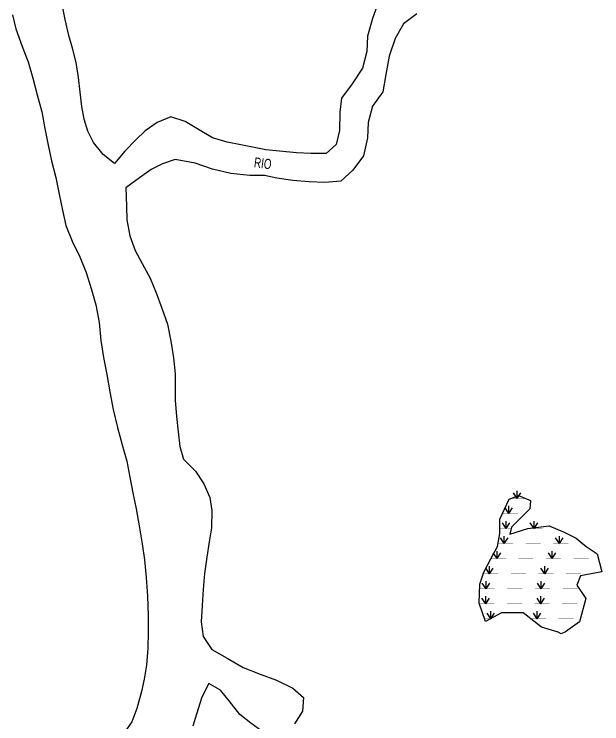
# Model space of a CAD drawing. Extents: x 205807 to 207855, y 4874692 to 4876446.
# Drawn here: x 206613.5 to 206847.9, y 4874994.3 to 4875277.3 of the extents above; entities that cross this region are included whole.
import ezdxf

# ---------------------------------------------------------------- set-up
doc = ezdxf.new("R2010")
doc.units = 0
doc.header["$LTSCALE"] = 1.5
doc.header["$MEASUREMENT"] = 0
doc.linetypes.add('TRACO_00', pattern=[10, -10])
for name, color, linetype in [('HD-ALAGADO-BREJO', 170, 'CONTINUOUS'), ('HD-CURSO-PERENE', 170, 'CONTINUOUS'), ('HD-TXT-PERENE', 170, 'CONTINUOUS')]:
    doc.layers.add(name, color=color, linetype=linetype)
doc.styles.add('ARIAL', font='ARIAL.SHX')

# ---------------------------------------------------------------- blocks, each defined once
blk = doc.blocks.new('*X1')
at = {"layer": 'HD-ALAGADO-BREJO'}
for points in [[(206814.06624, 4875084.159842), (206812.565825, 4875086.409565)], [(206814.06624, 4875084.159842), (206814.065687, 4875087.159842)], [(206814.06624, 4875084.159842), (206815.565825, 4875086.410119)], [(206810.78652, 4875078.159688), (206809.286184, 4875080.409464)], [(206810.78652, 4875078.159688), (206810.786072, 4875081.159688)], [(206810.78652, 4875078.159688), (206812.286184, 4875080.409912)], [(206809.686517, 4875072.159797), (206808.186044, 4875074.409481)], [(206809.686517, 4875072.159797), (206809.685886, 4875075.159797)], [(206809.686517, 4875072.159797), (206811.186044, 4875074.410113)], [(206820.814974, 4875072.159719), (206819.314671, 4875074.409517)], [(206820.814974, 4875072.159719), (206820.81457, 4875075.159719)], [(206820.814974, 4875072.159719), (206822.314671, 4875074.409921)], [(206808.945988, 4875066.159425), (206807.445813, 4875068.409308)], [(206808.945988, 4875066.159425), (206808.945755, 4875069.159425)], [(206808.945988, 4875066.159425), (206810.445813, 4875068.409541)], [(206830.945988, 4875066.161132), (206829.445813, 4875068.411015)], [(206830.945988, 4875066.161132), (206830.945755, 4875069.161132)], [(206830.945988, 4875066.161132), (206832.445813, 4875068.411248)], [(206806.073535, 4875060.159341), (206804.57338, 4875062.409238)], [(206806.073535, 4875060.159341), (206806.073328, 4875063.159341)], [(206806.073535, 4875060.159341), (206807.57338, 4875062.409445)], [(206828.073535, 4875060.160859), (206826.57338, 4875062.410756)], [(206828.073535, 4875060.160859), (206828.073328, 4875063.160859)], [(206828.073535, 4875060.160859), (206829.57338, 4875062.410963)], [(206803.067063, 4875054.159277), (206801.566908, 4875056.409174)], [(206803.067063, 4875054.159277), (206803.066857, 4875057.159277)], [(206803.067063, 4875054.159277), (206804.566908, 4875056.40938)], [(206825.067063, 4875054.160788), (206823.566908, 4875056.410685)], [(206825.067063, 4875054.160788), (206825.066857, 4875057.160788)], [(206825.067063, 4875054.160788), (206826.566908, 4875056.410891)], [(206801.674525, 4875048.159238), (206801.67431, 4875051.159238)], [(206823.674525, 4875048.160815), (206823.67431, 4875051.160815)], [(206801.674525, 4875048.159238), (206800.174364, 4875050.409131)], [(206801.674525, 4875048.159238), (206803.174364, 4875050.409346)], [(206823.674525, 4875048.160815), (206822.174364, 4875050.410707)], [(206823.674525, 4875048.160815), (206825.174364, 4875050.410922)], [(206801.53079, 4875042.159199), (206801.53058, 4875045.159199)], [(206823.53079, 4875042.160735), (206823.53058, 4875045.160735)], [(206801.53079, 4875042.159199), (206800.030633, 4875044.409094)], [(206801.53079, 4875042.159199), (206803.030633, 4875044.409304)], [(206823.53079, 4875042.160735), (206822.030633, 4875044.410631)], [(206823.53079, 4875042.160735), (206825.030633, 4875044.41084)], [(206803.608739, 4875036.159739), (206802.108085, 4875038.409303)], [(206803.608739, 4875036.159739), (206803.607867, 4875039.159739)], [(206803.608739, 4875036.159739), (206805.108085, 4875038.410175)], [(206822.08756, 4875036.15945), (206820.587332, 4875038.409298)], [(206822.08756, 4875036.15945), (206822.087256, 4875039.15945)], [(206822.08756, 4875036.15945), (206823.587332, 4875038.409602)]]:
    blk.add_lwpolyline(points, dxfattribs=at)
at = {"layer": 'HD-ALAGADO-BREJO', "const_width": 0.13}
for points in [[(206811.56624, 4875084.159381), (206812.56624, 4875084.159565)], [(206812.56624, 4875084.159565), (206816.56624, 4875084.160303)], [(206816.56624, 4875084.160303), (206817.462327, 4875084.15944)], [(206808.28652, 4875078.159315), (206809.28652, 4875078.159464)], [(206809.28652, 4875078.159464), (206814.28652, 4875078.16021)], [(206807.186517, 4875072.159271), (206808.186517, 4875072.159481)], [(206808.186517, 4875072.159481), (206811.186517, 4875072.160113)], [(206811.186517, 4875072.160113), (206811.710594, 4875072.159316)], [(206818.314974, 4875072.159382), (206819.314974, 4875072.159517)], [(206819.314974, 4875072.159517), (206824.314974, 4875072.16019)], [(206829.314974, 4875072.160863), (206829.414505, 4875072.159493)], [(206806.445988, 4875066.159231), (206807.445988, 4875066.159308)], [(206807.445988, 4875066.159308), (206812.445988, 4875066.159696)], [(206817.445988, 4875066.160084), (206823.445988, 4875066.16055)], [(206828.445988, 4875066.160938), (206829.445988, 4875066.161015)], [(206829.445988, 4875066.161015), (206834.445988, 4875066.161403)], [(206839.445988, 4875066.161791), (206840.219424, 4875066.159568)], [(206803.573535, 4875060.159169), (206804.573535, 4875060.159238)], [(206804.573535, 4875060.159238), (206809.573535, 4875060.159583)], [(206814.573535, 4875060.159928), (206820.573535, 4875060.160342)], [(206825.573535, 4875060.160687), (206826.573535, 4875060.160756)], [(206826.573535, 4875060.160756), (206831.573535, 4875060.161101)], [(206836.573535, 4875060.161446), (206842.573535, 4875060.16186)], [(206800.567063, 4875054.159106), (206801.567063, 4875054.159174)], [(206801.567063, 4875054.159174), (206806.567063, 4875054.159518)], [(206811.567063, 4875054.159861), (206817.567063, 4875054.160273)], [(206822.567063, 4875054.160616), (206823.567063, 4875054.160685)], [(206823.567063, 4875054.160685), (206828.567063, 4875054.161028)], [(206833.567063, 4875054.161371), (206839.567063, 4875054.161783)], [(206799.174525, 4875048.159059), (206800.174525, 4875048.159131)], [(206800.174525, 4875048.159131), (206805.174525, 4875048.159489)], [(206810.174525, 4875048.159847), (206816.174525, 4875048.160277)], [(206821.174525, 4875048.160636), (206822.174525, 4875048.160707)], [(206822.174525, 4875048.160707), (206827.174525, 4875048.161066)], [(206832.174525, 4875048.161424), (206838.174525, 4875048.161854)], [(206799.03079, 4875042.159024), (206800.03079, 4875042.159094)], [(206800.03079, 4875042.159094), (206805.03079, 4875042.159443)], [(206810.03079, 4875042.159793), (206816.03079, 4875042.160212)], [(206821.03079, 4875042.160561), (206822.03079, 4875042.160631)], [(206822.03079, 4875042.160631), (206827.03079, 4875042.16098)], [(206832.03079, 4875042.161329), (206838.03079, 4875042.161748)], [(206801.108739, 4875036.159012), (206802.108739, 4875036.159303)], [(206802.108739, 4875036.159303), (206803.108739, 4875036.159593)], [(206803.108739, 4875036.159593), (206803.479706, 4875036.159036)], [(206819.58756, 4875036.159197), (206820.58756, 4875036.159298)], [(206820.58756, 4875036.159298), (206825.58756, 4875036.159805)], [(206830.58756, 4875036.160312), (206836.58756, 4875036.16092)]]:
    blk.add_lwpolyline(points, dxfattribs=at)

msp = doc.modelspace()

# ---------------------------------------------------------------- linework, layer by layer
at = {"layer": 'HD-ALAGADO-BREJO', "linetype": 'TRACO_00'}
msp.add_polyline3d([(206830.443664, 4875030.860309, 2.897361), (206823.766177, 4875032.867083, 2.872337), (206816.491973, 4875038.598049, 2.872337), (206807.836063, 4875038.482913, 2.872337), (206801.478453, 4875035.091477, 2.872337), (206798.958959, 4875042.366434, 2.872337), (206799.24166, 4875049.963084, 2.872337), (206800.772477, 4875054.809415, 2.872337), (206803.529534, 4875060.079187, 2.872337), (206806.236211, 4875064.999155, 2.872337), (206807.166924, 4875070.146047, 2.872337), (206807.22262, 4875075.868702, 2.822289), (206810.958073, 4875083.911258, 2.822289), (206814.56194, 4875085.381583, 2.822289), (206819.438174, 4875083.326872, 2.822289), (206819.209685, 4875079.953476, 2.822289), (206815.52879, 4875076.484035, 2.822289), (206811.822532, 4875072.664762, 2.822289), (206811.219435, 4875069.941532, 2.822289), (206818.301368, 4875072.157615, 2.922385), (206826.883217, 4875073.272436, 2.997456), (206832.809609, 4875070.666753, 2.997456), (206837.610446, 4875068.262266, 2.997456), (206841.58494, 4875065.059035, 2.997456), (206845.984916, 4875062.055242, 2.997456), (206847.854098, 4875054.905972, 3.02248), (206839.346805, 4875053.291266, 3.02248), (206837.94216, 4875049.544353, 3.02248), (206841.489366, 4875044.317414, 3.02248), (206838.903322, 4875034.899103, 3.122575), (206833.395761, 4875030.981912, 3.122575), (206831.593741, 4875030.159284, 3.122575)], close=True, dxfattribs=at)
at = {"layer": 'HD-CURSO-PERENE', "linetype": 'Continuous'}
for points in [[(206758.928421, 4875282.649219, 2.576), (206756.329492, 4875275.563045, 2.576), (206754.446834, 4875268.47019, 2.576), (206754.092546, 4875262.342452, 2.576), (206752.460713, 4875255.732964, 2.576), (206748.293194, 4875249.513398, 2.576), (206744.026187, 4875243.764541, 2.576), (206743.374458, 4875238.228795, 2.576), (206743.216587, 4875230.857092, 2.576), (206741.904163, 4875225.311585, 2.576), (206737.941648, 4875221.685846, 2.576), (206731.828861, 4875221.671205, 2.576), (206726.124588, 4875221.963287, 2.576), (206719.317711, 4875222.695623, 2.576), (206713.83749, 4875223.128937, 2.576), (206703.905781, 4875225.172367, 2.567813), (206698.48713, 4875226.297835, 2.567813), (206692.595208, 4875227.929349, 2.567813), (206687.019923, 4875231.237974, 2.567813), (206681.674696, 4875234.456867, 2.567813), (206675.983422, 4875236.285569, 2.567813), (206670.560628, 4875234.098721, 2.567813), (206665.74108, 4875230.775585, 2.567813), (206661.961881, 4875227.179987, 2.567813), (206657.625392, 4875222.626137, 2.567813), (206653.437219, 4875217.728521, 2.567813), (206648.954885, 4875221.337485, 2.567813), (206645.087235, 4875226.103223, 2.567813), (206642.801253, 4875230.607374, 2.567813), (206641.337562, 4875235.406426, 2.567813), (206640.464961, 4875240.45476, 2.567813), (206639.852557, 4875246.153583, 2.567813), (206639.106676, 4875252.068636, 2.567813), (206638.209447, 4875257.969176, 2.567813), (206636.785875, 4875263.747227, 2.567813), (206635.221148, 4875268.833867, 2.567813), (206633.769783, 4875275.089922, 2.567813), (206632.804238, 4875280.441694, 2.567813)], [(206612.781333, 4875276.965768, 2.567813), (206614.119111, 4875271.395539, 2.567813), (206616.630863, 4875264.412978, 2.567813), (206619.109826, 4875258.258812, 2.567813), (206620.933088, 4875251.744492, 2.567813), (206622.659434, 4875245.063866, 2.567813), (206624.449447, 4875238.382646, 2.567813), (206625.737533, 4875231.642409, 2.567813), (206627.011182, 4875225.077479, 2.567813), (206628.359086, 4875218.82239, 2.567813), (206630.021358, 4875212.094587, 2.567813), (206631.46234, 4875205.551983, 2.567813), (206632.688845, 4875199.059155, 2.567813), (206634.070266, 4875193.002813, 2.567813), (206636.540261, 4875186.729294, 2.567813), (206639.599324, 4875180.466206, 2.567813), (206642.133391, 4875174.239864, 2.567813), (206644.220768, 4875167.898253, 2.567813), (206646.027911, 4875161.360197, 2.567813), (206647.313302, 4875154.301489, 2.567813), (206648.072013, 4875147.080484, 2.567813), (206649.152906, 4875140.31033, 2.567813), (206650.473432, 4875133.641452, 2.567813), (206651.60019, 4875126.647923, 2.567813), (206652.989178, 4875119.604174, 2.567813), (206654.624342, 4875112.494429, 2.567813), (206656.587019, 4875105.524952, 2.567813), (206658.339261, 4875099.082956, 2.567813), (206659.573858, 4875092.605977, 2.567813), (206660.858565, 4875086.407214, 2.567813), (206662.157101, 4875079.961488, 2.567813), (206663.325875, 4875073.230326, 2.567813), (206664.483524, 4875066.125036, 2.567813), (206665.463313, 4875059.634509, 2.567813), (206666.128677, 4875052.669171, 2.567813), (206666.606413, 4875045.164141, 2.567813), (206666.876284, 4875037.549576, 2.567813), (206666.963299, 4875030.900167, 2.567813), (206666.796919, 4875024.404406, 2.567813), (206666.310513, 4875017.712571, 2.567813), (206665.276369, 4875012.132618, 2.567813), (206664.279717, 4875007.221156, 2.567813), (206662.352137, 4875000.463141, 2.567813), (206660.387985, 4874995.027223, 2.567813), (206656.721508, 4874989.702734, 2.567813)], [(206774.038497, 4875277.420303, 2.576), (206768.783865, 4875273.472197, 2.576), (206765.439379, 4875267.635111, 2.576), (206763.031118, 4875260.507347, 2.576), (206761.719457, 4875253.170294, 2.576), (206760.507541, 4875246.333941, 2.576), (206756.336037, 4875240.584193, 2.576), (206754.657126, 4875234.054767, 2.576), (206754.366305, 4875227.902551, 2.576), (206752.833891, 4875220.814391, 2.576), (206748.583071, 4875215.097233, 2.576), (206743.738783, 4875210.731255, 2.576), (206737.405794, 4875210.089639, 2.576), (206731.144219, 4875210.363032, 2.576), (206724.630193, 4875210.901538, 2.576), (206718.271016, 4875211.86857, 2.576), (206713.289278, 4875212.894414, 2.576), (206707.487751, 4875212.98038, 2.576), (206699.916852, 4875213.719843, 2.567813), (206692.603479, 4875215.483014, 2.567813), (206685.709494, 4875217.852822, 2.567813), (206677.738323, 4875219.360881, 2.567813), (206672.567834, 4875217.637385, 2.567813), (206668.043656, 4875215.267577, 2.567813), (206663.519478, 4875212.036022, 2.567813), (206658.051211, 4875208.043024, 2.567813), (206658.275351, 4875200.667758, 2.567813), (206658.357494, 4875195.324226, 2.567813), (206659.648004, 4875188.870613, 2.567813), (206661.715479, 4875182.998969, 2.567813), (206664.473588, 4875177.853422, 2.567813), (206667.710837, 4875171.954942, 2.567813), (206670.137458, 4875166.199383, 2.567813), (206672.361343, 4875159.999822, 2.567813), (206674.65571, 4875153.664243, 2.567813), (206676.007262, 4875146.899527, 2.567813), (206677.072777, 4875140.193215, 2.567813), (206677.615518, 4875133.786389, 2.567813), (206677.634464, 4875128.499183, 2.567813), (206677.638706, 4875123.355438, 2.567813), (206678.148737, 4875116.845406, 2.567813), (206678.820701, 4875110.660321, 2.567813), (206679.5595, 4875104.848845, 2.567813), (206680.965796, 4875099.851269, 2.567813), (206685.820241, 4875095.068363, 2.567813), (206689.119936, 4875089.965539, 2.567813), (206691.549184, 4875084.52049, 2.567813), (206692.253308, 4875079.314479, 2.567813), (206692.147566, 4875072.459846, 2.567813), (206691.27192, 4875066.79879, 2.567813), (206690.305295, 4875060.732501, 2.567813), (206689.398701, 4875054.235683, 2.567813), (206688.890843, 4875047.830695, 2.567813), (206688.487323, 4875041.528244, 2.567813), (206688.081648, 4875034.971016, 2.567813), (206688.827731, 4875029.079849, 2.567813), (206692.366048, 4875023.958874, 2.567813), (206698.377236, 4875020.431198, 2.567813), (206704.753642, 4875016.796605, 2.567813), (206711.61578, 4875014.128892, 2.567813), (206718.121869, 4875011.711335, 2.567813), (206724.613131, 4875008.481752, 2.567813), (206728.880247, 4875004.834984, 2.567813), (206728.483597, 4874999.344633, 2.567813), (206725.320732, 4874994.278205, 2.567813)], [(206712.219614, 4874991.422478, 2.567813), (206707.92411, 4874994.53603, 2.567813), (206703.408392, 4874997.96217, 2.567813), (206699.18914, 4875003.50354, 2.567813), (206695.714165, 4875007.64455, 2.567813), (206691.056686, 4875010.307622, 2.567813), (206688.376668, 4875004.926157, 2.567813), (206686.226517, 4874998.202067, 2.567813), (206684.760376, 4874993.302947, 2.567813)]]:
    msp.add_polyline3d(points, dxfattribs=at)

# ---------------------------------------------------------------- block references
at = {"layer": 'HD-ALAGADO-BREJO'}
msp.add_blockref('*X1', (0, 0), dxfattribs=at)

# ---------------------------------------------------------------- texts
at = {"layer": 'HD-TXT-PERENE', "style": 'ARIAL', "width": 0.7}
msp.add_text('RIO', height=4, rotation=353, dxfattribs=at).set_placement((206708.959956, 4875216.234552))

doc.saveas('drawing.dxf')
